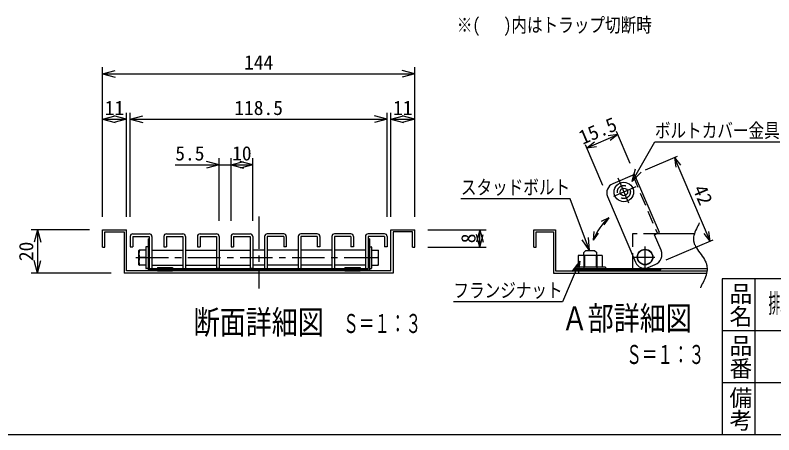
# Model space of a CAD drawing. Units: millimetres, scale not verified, with parts at other scales. Extents: x -1365 to 1365, y -930 to 870.
# Drawn here: x -722 to 444, y -930 to -284 of the extents above; entities that cross this region are included whole.
import ezdxf
from ezdxf.enums import TextEntityAlignment as Align

# ---------------------------------------------------------------- set-up
doc = ezdxf.new("R2010")
doc.units = ezdxf.units.MM
doc.header["$LTSCALE"] = 10
doc.linetypes.add('CHAIN1', pattern=[8, 5, -1, 1, -1])
doc.linetypes.add('DASHED2', pattern=[3, 2, -1])
for name, color, linetype in [('0-5_寸法線', 7, 'Continuous'), ('0-7_枠細線', 5, 'Continuous'), ('0-8_枠中線', 5, 'Continuous'), ('1-2_極細2', 2, 'Continuous'), ('1-3_細線2', 4, 'Continuous'), ('1-5_寸法2', 7, 'Continuous')]:
    doc.layers.add(name, color=color, linetype=linetype)
doc.styles.add('@ＭＳ ゴシック', font='')
doc.styles.add('ＭＳ ゴシック', font='')
doc.styles.get('@ＭＳ ゴシック').set_extended_font_data('@MS Gothic')
doc.styles.get('ＭＳ ゴシック').set_extended_font_data('MS Gothic')

msp = doc.modelspace()

# ---------------------------------------------------------------- linework, layer by layer
at = {"layer": '0-7_枠細線'}
for p, q in [((415, -690), (415, -930)), ((885, -770), (365, -770)), ((1005, -850), (365, -850))]:
    msp.add_line(p, q, dxfattribs=at)
at = {"layer": '0-8_枠中線'}
msp.add_lwpolyline([(-1365, -930), (-1365, 870), (1365, 870), (1365, -930)], close=True, dxfattribs=at)
msp.add_lwpolyline([(1365, -690), (365, -690), (365, -930)], dxfattribs=at)
at = {"layer": '1-2_極細2', "linetype": 'CHAIN1'}
for p, q in [((204.25, -534.14), (220.78, -573.08)), ((231.98, -548.32), (197.66, -562.89)), ((-347.94, -593.83), (-347.94, -704.62)), ((246.17, -673.03), (246.17, -640.19)), ((-536.65, -657.22), (-158.15, -657.22)), ((229.3, -656.37), (261.23, -656.37))]:
    msp.add_line(p, q, dxfattribs=at)
at = {"layer": '1-2_極細2'}
for p, q in [((226.11, -539.92), (229.56, -527.04)), ((226.11, -539.92), (235.54, -530.49)), ((-584.6, -617.55), (-554.6, -617.55)), ((-584.6, -640.88), (-584.6, -617.55)), ((-554.6, -617.55), (-554.6, -680.88)), ((-144.6, -614.22), (-107.94, -614.22)), ((-144.6, -677.55), (-144.6, -614.22)), ((-111.27, -617.55), (-141.27, -617.55)), ((-141.27, -617.55), (-141.27, -680.88)), ((-111.27, -640.88), (-111.27, -617.55)), ((-107.94, -640.88), (-107.94, -614.22)), ((75.33, -614.22), (108.66, -614.22)), ((75.33, -640.88), (75.33, -614.22)), ((78.66, -617.55), (105.33, -617.55)), ((108.66, -614.22), (108.66, -677.55)), ((-518.1, -628.22), (-516.1, -628.22)), ((-518.1, -628.22), (-518.1, -675.88)), ((-177.77, -628.22), (-179.77, -628.22)), ((-177.77, -628.22), (-177.77, -675.88)), ((322.14, -620.55), (264, -620.55)), ((-587.94, -640.88), (-584.6, -640.88)), ((-111.27, -640.88), (-107.94, -640.88)), ((-521.43, -657.22), (-531.44, -657.22)), ((-174.45, -657.22), (-164.43, -657.22)), ((153.09, -653.88), (153.09, -671.88)), ((170.9, -653.88), (170.9, -671.88)), ((-518.1, -675.88), (-177.77, -675.88)), ((-516.1, -673.88), (-179.77, -673.88)), ((-503.77, -672.22), (-503.77, -673.88)), ((-503.77, -672.22), (-480.44, -672.22)), ((-503.77, -673), (-480.44, -673)), ((-503.77, -675.88), (-503.77, -677.55)), ((-503.77, -676), (-480.44, -676)), ((-501.27, -673.88), (-501.27, -675.88)), ((-501.27, -674), (-499.6, -674)), ((-501.27, -675), (-499.6, -675)), ((-499.6, -673.88), (-499.6, -675.88)), ((-484.6, -673.88), (-484.6, -675.88)), ((-484.6, -674), (-482.94, -674)), ((-484.6, -675), (-482.94, -675)), ((-482.94, -673.88), (-482.94, -675.88)), ((-480.44, -672.22), (-480.44, -673.88)), ((-480.44, -675.88), (-480.44, -677.55)), ((-215.44, -672.22), (-215.44, -673.88)), ((-215.44, -672.22), (-192.1, -672.22)), ((-215.44, -673), (-192.1, -673)), ((-215.44, -675.88), (-215.44, -677.55)), ((-215.44, -676), (-192.1, -676)), ((-212.94, -673.88), (-212.94, -675.88)), ((-212.94, -674), (-211.27, -674)), ((-212.94, -675), (-211.27, -675)), ((-211.27, -673.88), (-211.27, -675.88)), ((-196.27, -673.88), (-196.27, -675.88)), ((-196.27, -674), (-194.6, -674)), ((-196.27, -675), (-194.6, -675)), ((-194.6, -673.88), (-194.6, -675.88)), ((-192.1, -672.22), (-192.1, -673.88)), ((-192.1, -675.88), (-192.1, -677.55)), ((136.95, -673.88), (136.95, -675.88)), ((136.95, -673.88), (227, -673.88)), ((136.95, -675.88), (270.29, -675.88)), ((138.66, -673.88), (185.33, -673.88)), ((270.29, -675.88), (270.29, -673.88)), ((-141.27, -680.88), (-554.6, -680.88)), ((-503.77, -677), (-480.44, -677)), ((-503.77, -677.55), (-480.44, -677.55)), ((-215.44, -677), (-192.1, -677)), ((-215.44, -677.55), (-192.1, -677.55)), ((108.66, -677.55), (340.62, -677.55))]:
    msp.add_line(p, q, dxfattribs=at)
at = {"layer": '1-2_極細2', "linetype": 'DASHED2'}
for p, q in [((227.13, -530.46), (265.16, -620.06)), ((227, -620.55), (227, -653.75)), ((264, -620.55), (227, -620.55))]:
    msp.add_line(p, q, dxfattribs=at)
at = {"layer": '1-2_極細2'}
for points in [[(330.08, -603.42), (329.96, -603.63), (329.6, -604.26), (329.02, -605.3), (328.23, -606.71), (327.27, -608.45), (326.19, -610.49), (325.04, -612.76), (323.91, -615.2), (322.87, -617.75), (321.98, -620.35), (321.31, -622.91), (320.88, -625.37), (320.69, -627.67), (320.71, -629.73), (320.89, -631.51), (321.15, -632.95), (321.4, -634), (321.59, -634.65), (321.65, -634.87), (321.72, -635.09), (321.95, -635.74), (322.36, -636.8), (323, -638.25), (323.92, -640.05), (325.14, -642.15), (326.64, -644.51), (328.39, -647.05), (330.29, -649.72), (332.25, -652.44), (334.15, -655.14), (335.88, -657.75), (337.36, -660.19), (338.55, -662.39), (339.44, -664.29), (340.06, -665.84), (340.45, -666.98), (340.66, -667.67), (340.73, -667.91), (340.79, -668.14)], [(-587.94, -640.88), (-587.94, -614.22), (-551.27, -614.22)], [(-144.6, -677.55), (-551.27, -677.55), (-551.27, -614.22)], [(75.33, -640.88), (78.66, -640.88), (78.66, -617.55)], [(105.33, -617.55), (105.33, -680.88), (340.62, -680.88)], [(227, -653.75), (227, -673.88), (341.54, -673.88)], [(340.79, -668.14), (340.96, -668.84), (341.19, -669.99), (341.41, -671.56), (341.54, -673.51), (341.51, -675.8), (341.25, -678.36), (340.74, -681.12), (339.97, -684.02), (338.99, -686.98), (337.85, -689.9), (336.62, -692.71), (335.38, -695.33), (334.21, -697.69), (333.18, -699.71), (332.33, -701.35), (331.7, -702.55), (331.31, -703.28), (331.18, -703.53)]]:
    msp.add_lwpolyline(points, dxfattribs=at)
at = {"layer": '1-2_極細2', "linetype": 'DASHED2'}
msp.add_circle((213.58, -556.13), 10, dxfattribs=at)
at = {"layer": '1-2_極細2'}
msp.add_circle((246.17, -656.37), 11.5, dxfattribs=at)
for centre, start, end in [((-506.25, -651.38), 166.96433, 193.03802), ((-189.63, -651.38), 346.96198, 13.03567), ((-506.25, -663.05), 166.96198, 193.03567), ((-189.63, -663.05), 346.96433, 13.03802)]:
    msp.add_arc(centre, 25.86, start, end, dxfattribs=at)
at = {"layer": '1-3_細線2'}
for p, q in [((230.2, -529.16), (196.45, -543.49)), ((268.23, -618.76), (230.2, -529.16)), ((188.5, -563.16), (231.48, -664.41)), ((-545.44, -624.55), (-545.44, -640.55)), ((-541.44, -620.55), (-516.1, -620.55)), ((-541.44, -624.55), (-516.1, -624.55)), ((-541.44, -624.55), (-541.44, -640.55)), ((-516.1, -624.55), (-516.1, -673.88)), ((-512.1, -624.55), (-512.1, -673.88)), ((-493.77, -624.55), (-493.77, -640.55)), ((-489.77, -620.55), (-464.44, -620.55)), ((-489.77, -624.55), (-489.77, -640.55)), ((-460.44, -624.55), (-460.44, -673.88)), ((-442.1, -624.55), (-442.1, -640.55)), ((-438.1, -620.55), (-412.77, -620.55)), ((-438.1, -624.55), (-438.1, -640.55)), ((-408.77, -624.55), (-408.77, -673.88)), ((-390.44, -624.55), (-390.44, -640.55)), ((-386.44, -620.55), (-361.1, -620.55)), ((-386.44, -624.55), (-386.44, -640.55)), ((-357.1, -624.55), (-357.1, -673.88)), ((-338.77, -624.55), (-338.77, -673.88)), ((-309.44, -620.55), (-334.77, -620.55)), ((-309.44, -624.55), (-309.44, -640.55)), ((-305.44, -624.55), (-305.44, -640.55)), ((-287.1, -624.55), (-287.1, -673.88)), ((-257.77, -620.55), (-283.1, -620.55)), ((-257.77, -624.55), (-257.77, -640.55)), ((-253.77, -624.55), (-253.77, -640.55)), ((-235.44, -624.55), (-235.44, -673.88)), ((-206.1, -620.55), (-231.44, -620.55)), ((-206.1, -624.55), (-231.44, -624.55)), ((-231.44, -624.55), (-231.44, -673.88)), ((-206.1, -624.55), (-206.1, -640.55)), ((-202.1, -624.55), (-202.1, -640.55)), ((-183.77, -624.55), (-183.77, -673.88)), ((-154.44, -620.55), (-179.77, -620.55)), ((-179.77, -624.55), (-179.77, -673.88)), ((-154.44, -624.55), (-179.77, -624.55)), ((-154.44, -624.55), (-154.44, -640.55)), ((-150.44, -624.55), (-150.44, -640.55)), ((260.56, -622.01), (268.23, -618.76)), ((270.72, -645.95), (260.56, -622.01)), ((-545.44, -640.55), (-541.44, -640.55)), ((-521.43, -641.22), (-521.43, -658.88)), ((-518.1, -640.55), (-520.76, -640.55)), ((-493.77, -640.55), (-489.77, -640.55)), ((-442.1, -640.55), (-438.1, -640.55)), ((-390.44, -640.55), (-386.44, -640.55)), ((-305.44, -640.55), (-309.44, -640.55)), ((-253.77, -640.55), (-257.77, -640.55)), ((-202.1, -640.55), (-206.1, -640.55)), ((-177.77, -640.55), (-175.11, -640.55)), ((-174.45, -641.22), (-174.45, -673.22)), ((-150.44, -640.55), (-154.44, -640.55)), ((-532.11, -668.22), (-532.11, -646.22)), ((-521.43, -645.55), (-531.44, -645.55)), ((-512.1, -645.72), (-464.44, -645.72)), ((-460.44, -645.72), (-412.77, -645.72)), ((-408.77, -645.72), (-361.1, -645.72)), ((-338.77, -645.72), (-357.1, -645.72)), ((-287.1, -645.72), (-334.77, -645.72)), ((-235.44, -645.72), (-283.1, -645.72)), ((-183.77, -645.72), (-231.44, -645.72)), ((-179.77, -648.6), (-179.77, -661.83)), ((-174.45, -645.55), (-164.43, -645.55)), ((-163.77, -668.22), (-163.77, -646.22)), ((168.66, -646.22), (172, -649.55)), ((172, -653.88), (172, -649.55)), ((-521.43, -658.88), (-521.43, -673.22)), ((180.41, -653.88), (143.58, -653.88)), ((143.58, -653.88), (143.58, -671.88)), ((180.41, -653.88), (180.41, -671.88)), ((-521.43, -668.88), (-531.44, -668.88)), ((-518.1, -673.88), (-520.76, -673.88)), ((-516.1, -673.88), (-512.1, -673.88)), ((-512.1, -668.72), (-464.44, -668.72)), ((-464.44, -673.88), (-460.44, -673.88)), ((-460.44, -668.72), (-412.77, -668.72)), ((-408.77, -673.88), (-412.77, -673.88)), ((-408.77, -668.72), (-361.1, -668.72)), ((-357.1, -673.88), (-361.1, -673.88)), ((-338.77, -668.72), (-357.1, -668.72)), ((-338.77, -673.88), (-334.77, -673.88)), ((-287.1, -668.72), (-334.77, -668.72)), ((-287.1, -673.88), (-283.1, -673.88)), ((-235.44, -668.72), (-283.1, -668.72)), ((-235.44, -673.88), (-231.44, -673.88)), ((-183.77, -668.72), (-231.44, -668.72)), ((-183.77, -673.88), (-179.77, -673.88)), ((-177.77, -673.88), (-175.11, -673.88)), ((-174.45, -668.88), (-164.43, -668.88)), ((185.33, -671.88), (138.66, -671.88)), ((138.66, -671.88), (138.66, -673.88)), ((152, -673.88), (152, -677.55)), ((172, -673.88), (172, -677.55)), ((185.33, -671.88), (185.33, -673.88)), ((251.15, -672.36), (261.89, -667.8))]:
    msp.add_line(p, q, dxfattribs=at)
at = {"layer": '1-3_細線2', "linetype": 'DASHED2'}
for p, q in [((152, -653.88), (152, -673.88)), ((172, -653.88), (172, -673.88))]:
    msp.add_line(p, q, dxfattribs=at)
at = {"layer": '1-3_細線2'}
for points in [[(-489.77, -624.55), (-464.44, -624.55), (-464.44, -673.88)], [(-438.1, -624.55), (-412.77, -624.55), (-412.77, -673.88)], [(-386.44, -624.55), (-361.1, -624.55), (-361.1, -673.88)], [(-309.44, -624.55), (-334.77, -624.55), (-334.77, -673.88)], [(-257.77, -624.55), (-283.1, -624.55), (-283.1, -673.88)], [(152, -653.88), (152, -649.55), (155.33, -646.22), (168.66, -646.22)]]:
    msp.add_lwpolyline(points, dxfattribs=at)
for centre, radius in [((213.58, -556.13), 15), ((213.58, -556.13), 5.83), ((246.17, -656.37), 12)]:
    msp.add_circle(centre, radius, dxfattribs=at)
for centre, radius, start, end in [((202.31, -557.3), 15, 113, 203), ((-541.44, -624.55), 4, 90, 180), ((-516.1, -624.55), 4, 0, 90), ((-489.77, -624.55), 4, 90, 180), ((-464.44, -624.55), 4, 0, 90), ((-438.1, -624.55), 4, 90, 180), ((-412.77, -624.55), 4, 0, 90), ((-386.44, -624.55), 4, 90, 180), ((-361.1, -624.55), 4, 0, 90), ((-334.77, -624.55), 4, 90, 180), ((-309.44, -624.55), 4, 0, 90), ((-283.1, -624.55), 4, 90, 180), ((-257.77, -624.55), 4, 0, 90), ((-231.44, -624.55), 4, 90, 180), ((-206.1, -624.55), 4, 0, 90), ((-179.77, -624.55), 4, 90, 180), ((-154.44, -624.55), 4, 0, 90), ((-520.76, -641.22), 0.667, 90, 180), ((-175.11, -641.22), 0.667, 0, 90), ((-531.44, -646.22), 0.667, 90, 180), ((-164.43, -646.22), 0.667, 0, 90), ((255.38, -652.46), 16.67, 293, 23), ((245.29, -658.55), 15, 203, 293), ((-531.44, -668.22), 0.667, 180, 270), ((-520.76, -673.22), 0.667, 180, 270), ((-175.11, -673.22), 0.667, 270, 360), ((-164.43, -668.22), 0.667, 270, 360)]:
    msp.add_arc(centre, radius, start, end, dxfattribs=at)
at = {"layer": '1-5_寸法2'}
for p, q in [((-587.94, -594.22), (-587.94, -364.22)), ((-587.94, -374.22), (-568.62, -369.04)), ((-107.94, -374.22), (-127.26, -369.04)), ((-107.94, -594.22), (-107.94, -364.22)), ((-587.94, -374.22), (-568.62, -379.39)), ((-587.94, -374.22), (-107.94, -374.22)), ((-107.94, -374.22), (-127.26, -379.39)), ((-587.94, -594.22), (-587.94, -434.22)), ((-587.94, -444.22), (-568.62, -439.04)), ((-551.27, -444.22), (-570.59, -439.04)), ((-551.27, -594.22), (-551.27, -434.22)), ((-545.44, -594.22), (-545.44, -434.22)), ((-545.44, -444.22), (-526.12, -439.04)), ((-150.44, -444.22), (-169.76, -439.04)), ((-150.44, -594.22), (-150.44, -434.22)), ((-144.6, -594.22), (-144.6, -434.22)), ((-144.6, -444.22), (-125.29, -439.04)), ((-107.94, -444.22), (-127.26, -439.04)), ((-107.94, -594.22), (-107.94, -434.22)), ((-587.94, -444.22), (-568.62, -449.39)), ((-587.94, -444.22), (-551.27, -444.22)), ((-551.27, -444.22), (-570.59, -449.39)), ((-545.44, -444.22), (-526.12, -449.39)), ((-545.44, -444.22), (-150.44, -444.22)), ((-150.44, -444.22), (-169.76, -449.39)), ((-144.6, -444.22), (-125.29, -449.39)), ((-144.6, -444.22), (-107.94, -444.22)), ((-107.94, -444.22), (-127.26, -449.39)), ((223.04, -512.28), (202.2, -463.19)), ((156.59, -487.98), (204.15, -467.79)), ((204.15, -467.79), (189.3, -469.88)), ((204.15, -467.79), (192.33, -477.03)), ((181.34, -546.28), (154.64, -483.38)), ((156.59, -487.98), (168.41, -478.75)), ((156.59, -487.98), (171.44, -485.89)), ((247.07, -522), (296.17, -501.16)), ((-408.77, -514.22), (-428.09, -509.04)), ((-408.77, -600.55), (-408.77, -504.22)), ((-390.44, -600.55), (-390.44, -504.22)), ((-390.44, -514.22), (-371.12, -509.04)), ((-357.1, -514.22), (-376.42, -509.04)), ((-357.1, -600.55), (-357.1, -504.22)), ((291.57, -503.11), (300.8, -514.93)), ((291.57, -503.11), (293.65, -517.97)), ((346.27, -631.98), (291.57, -503.11)), ((-476.17, -514.22), (-390.44, -514.22)), ((-408.77, -514.22), (-428.09, -519.39)), ((-390.44, -514.22), (-371.12, -519.39)), ((-390.44, -514.22), (-357.1, -514.22)), ((-357.1, -514.22), (-376.42, -519.39)), ((226.11, -539.92), (231.29, -520.6)), ((226.11, -539.92), (240.25, -525.78)), ((190.45, -595.72), (178.47, -601.59)), ((190.45, -595.72), (183.01, -606.79)), ((-607.94, -614.22), (-697.94, -614.22)), ((-687.94, -614.22), (-693.11, -633.54)), ((-687.94, -614.22), (-682.76, -633.54)), ((-687.94, -614.22), (-687.94, -680.88)), ((-87.94, -614.22), (2.06, -614.22)), ((-7.94, -614.22), (-13.11, -633.54)), ((-7.94, -614.22), (-2.76, -633.54)), ((-7.94, -640.88), (-7.94, -614.22)), ((166.82, -630.29), (167.94, -617.01)), ((346.27, -631.98), (344.18, -617.13)), ((-7.94, -640.88), (-13.11, -621.57)), ((-7.94, -640.88), (-2.76, -621.57)), ((160.92, -646.22), (158.97, -626.31)), ((166.82, -630.29), (174.43, -619.34)), ((346.27, -631.98), (337.03, -620.16)), ((-87.94, -640.88), (2.06, -640.88)), ((160.92, -646.22), (149.28, -629.95)), ((278.76, -660.64), (350.87, -630.03)), ((-687.94, -680.88), (-693.11, -661.57)), ((-687.94, -680.88), (-682.76, -661.57)), ((146.1, -662.57), (133.76, -678.31)), ((146.1, -662.57), (143.29, -682.37)), ((-574.6, -680.88), (-697.94, -680.88))]:
    msp.add_line(p, q, dxfattribs=at)
for points in [[(226.11, -539.92), (261.28, -479), (453.28, -479)], [(160.92, -646.22), (130.97, -566.48), (-37.03, -566.48)], [(146.1, -662.57), (119.44, -725.13), (-48.56, -725.13)]]:
    msp.add_lwpolyline(points, dxfattribs=at)
msp.add_arc((245.29, -658.55), 83.4, 131.11509, 160.19528, dxfattribs=at)

# ---------------------------------------------------------------- texts
at = {"layer": '0-5_寸法線', "style": 'ＭＳ ゴシック', "width": 0.8}
msp.add_text('※(\u3000 )内はトラップ切断時', height=21.99, dxfattribs=at).set_placement((-43.24, -316.69), align=Align.BOTTOM_LEFT)
at = {"layer": '0-7_枠細線', "style": '@ＭＳ ゴシック'}
for s, p in [('品名', (372.5, -695)), ('品番', (372.5, -775)), ('備考', (372.5, -855))]:
    msp.add_text(s, height=25.66, rotation=270, dxfattribs=at).set_placement(p, align=Align.BOTTOM_LEFT)
at = {"layer": '0-7_枠細線', "style": 'ＭＳ ゴシック'}
for s, height, width, p in [('排水ユニット ＳＵＳグレーチング 浅型＋防水マス', 29.33, 0.45, (436, -750.94)), ('断面詳細図', 36.66, 0.8, (-447.94, -785.99)), ('Ａ部詳細図', 36.66, 0.8, (117.99, -779.96)), ('Ｓ＝１：３', 29.33, 0.6, (-218.04, -782.04)), ('Ｓ＝１：３', 29.33, 0.6, (217.21, -829.75))]:
    msp.add_text(s, height=height, dxfattribs=dict(at, width=width)).set_placement(p, align=Align.BOTTOM_LEFT)
at = {"layer": '1-5_寸法2', "style": 'ＭＳ ゴシック'}
for s, p in [('144', (-370.44, -374.22)), ('11', (-584.6, -444.22)), ('118.5', (-385.44, -444.22)), ('11', (-141.27, -444.22)), ('5.5', (-476.17, -514.22)), ('10', (-388.77, -514.22))]:
    msp.add_text(s, height=21.99, dxfattribs=at).set_placement(p, align=Align.BOTTOM_LEFT)
for s, rotation, p in [('15.5', 23, (152.76, -489.61)), ('42', 293, (313.06, -553.74)), ('8', 90, (-7.94, -635.05)), ('20', 90, (-687.94, -662.55))]:
    msp.add_text(s, height=21.99, rotation=rotation, dxfattribs=at).set_placement(p, align=Align.BOTTOM_LEFT)
at = {"layer": '1-5_寸法2', "style": 'ＭＳ ゴシック', "width": 0.8}
for s, p in [('ボルトカバー金具', (261.28, -479)), ('スタッドボルト', (-37.03, -566.48)), ('フランジナット', (-48.56, -725.13))]:
    msp.add_text(s, height=21.99, dxfattribs=at).set_placement(p, align=Align.BOTTOM_LEFT)

doc.saveas('drawing.dxf')
